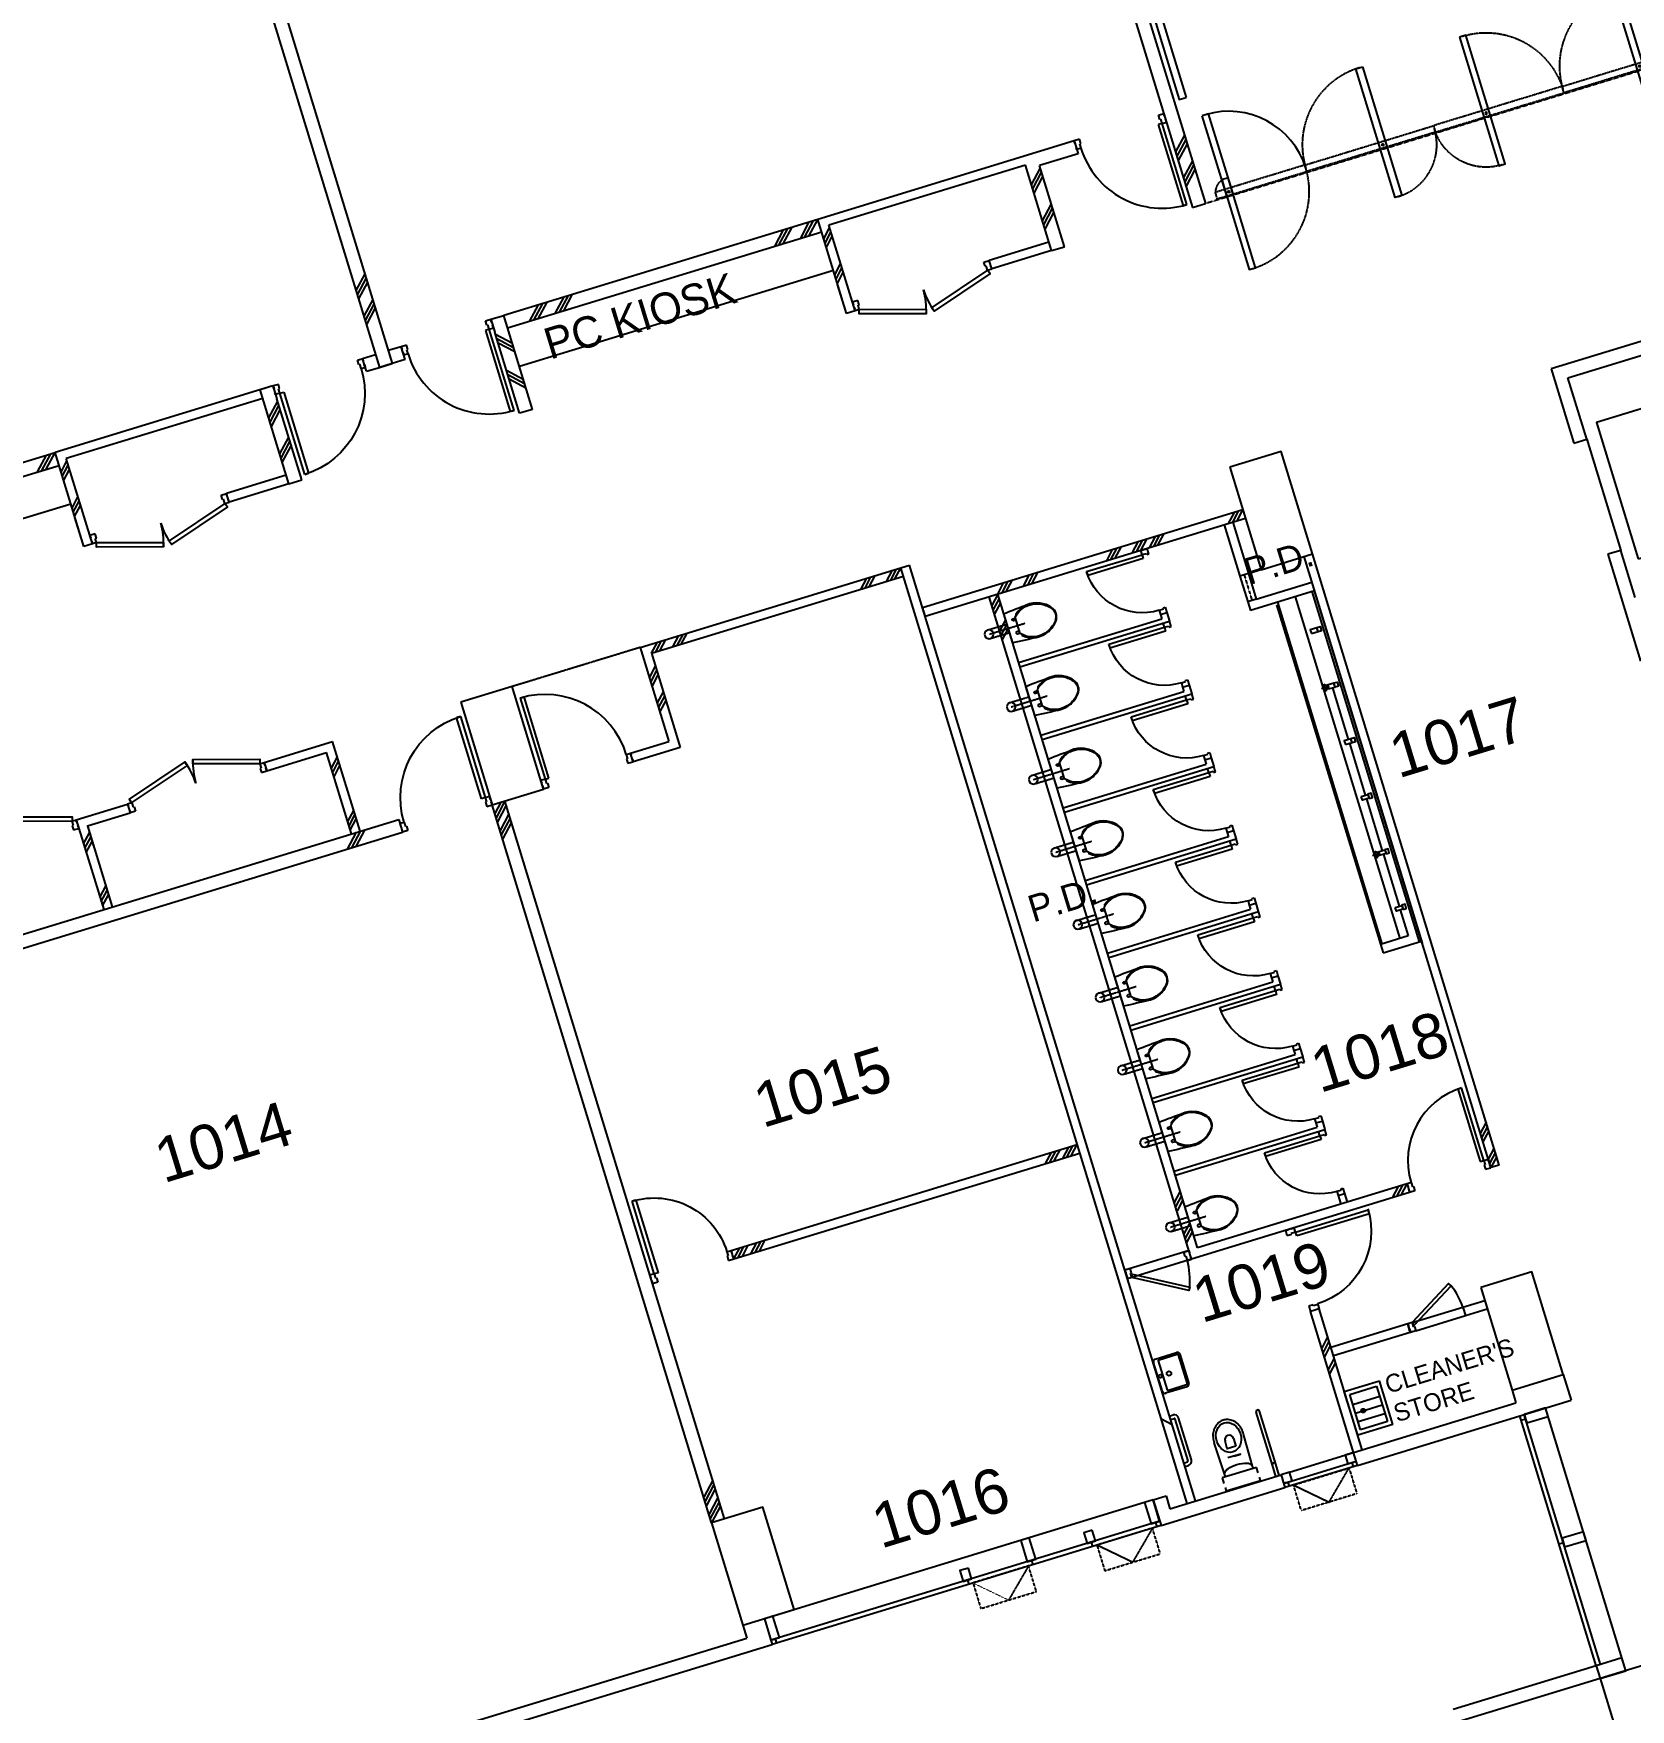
# Model space of a CAD drawing. Header units: millimetres. Extents: x -54207 to 276157, y -140012 to 190352.
# Drawn here: x 41096 to 58967, y 55326 to 74080 of the extents above; entities that cross this region are included whole.
import ezdxf

# ---------------------------------------------------------------- set-up
doc = ezdxf.new("R2010")
doc.units = ezdxf.units.MM
for name, pattern in [('HIDDEN', [9.525, 6.35, -3.175]), ('HIDDEN2', [4.7625, 3.175, -1.5875]), ('HIDDENX2', [0.75, 0.5, -0.25])]:
    doc.linetypes.add(name, pattern=pattern)
for name, color, linetype in [('DLN041_3', 8, 'Continuous'), ('DLN041__', 8, 'Continuous'), ('DLN061__', 8, 'Continuous'), ('DLN210__', 8, 'Continuous'), ('DLN220__', 8, 'Continuous'), ('DLN280__', 8, 'Continuous'), ('DLN314__', 8, 'Continuous'), ('DLN325__', 8, 'Continuous'), ('DLN661__', 8, 'Continuous'), ('DLN740__', 8, 'Continuous'), ('FITDOOR', 8, 'Continuous'), ('FURNITURE', 8, 'Continuous')]:
    doc.layers.add(name, color=color, linetype=linetype)
doc.styles.add('SWIS721LT750', font='swissl.ttf')

# ---------------------------------------------------------------- blocks, each defined once
blk = doc.blocks.new('DR1CR2')
at = {"layer": 'FITDOOR'}
for p, q in [((-50, 0), (-50, -50)), ((-50, 0), (0, 0)), ((0, 0), (0, -25)), ((-62.5, -50), (-50, -50)), ((-62.5, -50), (-62.5, -100)), ((-62.5, -100), (0, -100)), ((-12, -25), (0, -25)), ((-12, -75), (0, -75)), ((0, -75), (0, -100))]:
    blk.add_line(p, q, dxfattribs=at)
blk = doc.blocks.new('DR1AD')
at = {"layer": 'FITDOOR'}
for p, q in [((-45, 1), (0, 1)), ((-45, 1), (-45, 0)), ((0, 0), (0, 1)), ((-45, 0), (0, 0))]:
    blk.add_line(p, q, dxfattribs=at)
blk = doc.blocks.new('DR1AM')
at = {"layer": 'FITDOOR'}
blk.add_arc((0, 0), 1, 90, 180, dxfattribs=at)
blk = doc.blocks.new('DR1CL2')
at = {"layer": 'FITDOOR'}
for p, q in [((50, 0), (0, 0)), ((0, 0), (0, -25)), ((50, 0), (50, -50)), ((12, -25), (0, -25)), ((0, -75), (0, -100)), ((12, -75), (0, -75)), ((62.5, -100), (0, -100)), ((62.5, -50), (50, -50)), ((62.5, -50), (62.5, -100))]:
    blk.add_line(p, q, dxfattribs=at)
blk = doc.blocks.new('A$C287D2744')
at = {"layer": 'DLN314__'}
blk.add_line((0, 0), (0, -50), dxfattribs=at)
blk.add_lwpolyline([(50, 250), (-50, 250), (-50, 0), (50, 0)], close=True, dxfattribs=at)
blk = doc.blocks.new('DR1CD')
at = {"layer": 'FITDOOR'}
for p, q in [((0, 1), (45, 1)), ((0, 1), (0, 0)), ((45, 0), (45, 1)), ((0, 0), (45, 0))]:
    blk.add_line(p, q, dxfattribs=at)
blk = doc.blocks.new('DR1CM')
at = {"layer": 'FITDOOR'}
blk.add_arc((0, 0), 1, 0, 90, dxfattribs=at)
blk = doc.blocks.new('950 door')
at = {"layer": 'FITDOOR', "xscale": -950.0000000000001, "yscale": 950.0000000000001, "zscale": 950, "rotation": 197.0000000012496}
blk.add_blockref('DR1CM', (-220472, 55234), dxfattribs=at)
at = {"layer": 'FITDOOR', "xscale": -1, "rotation": 197.0000000012496}
for name, p in [('DR1CR2', (-219516, 55526)), ('DR1CL2', (-220520, 55219))]:
    blk.add_blockref(name, p, dxfattribs=at)
at = {"layer": 'FITDOOR', "xscale": -1, "yscale": 950.0000000000001, "rotation": 197.0000000012496}
blk.add_blockref('DR1CD', (-220472, 55234), dxfattribs=at)
blk = doc.blocks.new('210')
at = {"layer": 'DLN314__'}
blk.add_line((1350, -250), (1350, -300), dxfattribs=at)
blk.add_lwpolyline([(1300, -125), (1400, -125), (1400, -250), (1300, -250)], close=True, dxfattribs=at)
blk = doc.blocks.new('WINDOW-OPEN')
at = {"layer": 'DLN314__', "linetype": 'HIDDEN2', "ltscale": 0.05}
blk.add_lwpolyline([(650, 0), (0, 0), (0, 300), (650, 300)], close=True, dxfattribs=at)
blk.add_lwpolyline([(650, 0), (325, 300), (0, 0)], dxfattribs=at)
blk = doc.blocks.new('A$C5E742EB3')
at = {"layer": 'DLN314__'}
blk.add_line((50, -100), (50, -150), dxfattribs=at)
blk.add_lwpolyline([(100, -100), (100, 0), (0, 0), (0, -100)], close=True, dxfattribs=at)
blk = doc.blocks.new('DR1CL1')
at = {"layer": 'FITDOOR'}
for p, q in [((50, 0), (0, 0)), ((0, 0), (0, -75)), ((50, 0), (50, -50)), ((62.5, -75), (0, -75)), ((62.5, -50), (50, -50)), ((62.5, -50), (62.5, -75))]:
    blk.add_line(p, q, dxfattribs=at)
blk = doc.blocks.new('DR1CR1')
at = {"layer": 'FITDOOR'}
for p, q in [((-50, 0), (0, 0)), ((-50, 0), (-50, -50)), ((0, 0), (0, -75)), ((-62.5, -50), (-62.5, -75)), ((-62.5, -50), (-50, -50)), ((-62.5, -75), (0, -75))]:
    blk.add_line(p, q, dxfattribs=at)
blk = doc.blocks.new('wc-new')
at = {"layer": 'DLN740__', "linetype": 'HIDDEN2', "ltscale": 0.01}
for p, q in [((-75, 50), (150, 50)), ((-75, 0), (347, 0)), ((-75, -50), (150, -50))]:
    blk.add_line(p, q, dxfattribs=at)
at = {"layer": 'DLN740__', "linetype": 'ByBlock'}
blk.add_line((150, 171), (150, -171), dxfattribs=at)
for points in [[(277, 113), (277, 124, -0.294171), (573, 165, -0.11195), (681, 82, -0.35994), (681, -82, -0.11195), (573, -165, -0.294171), (277, -124), (277, -113)], [(261, 64), (231, 64, -1), (231, 88), (261, 88)], [(261, -64), (231, -64, 1), (231, -88), (261, -88)]]:
    blk.add_lwpolyline(points, format="xyb", dxfattribs=at)
blk.add_lwpolyline([(570, 157, 0.325454), (261, 96), (261, -96, 0.325454), (570, -157, 0.11195), (675, -76, 0.35994), (675, 76, 0.11195)], format="xyb", close=True, dxfattribs=at)
blk.add_circle((-75, 0), 50, dxfattribs=at)
for centre, start, end in [((769, -6996), 92.6182, 94.9339), ((769, 6996), 265.0661, 267.3818)]:
    blk.add_arc(centre, 7194, start, end, dxfattribs=at)
blk = doc.blocks.new('afdsaf')
at = {"layer": 'DLN740__'}
for p, q in [((0, 850), (1675, 850)), ((0, 800), (1750, 800)), ((1675, 50), (1675, 0)), ((1750, 50), (1750, -50))]:
    blk.add_line(p, q, dxfattribs=at)
at = {"layer": 'DLN740__', "color": 2, "rotation": 90}
for name, p in [('DR1CR1', (1675, 800)), ('DR1CL1', (1675, 50))]:
    blk.add_blockref(name, p, dxfattribs=at)
at = {"layer": 'DLN740__', "linetype": 'ByBlock', "xscale": -1, "rotation": 180.0000000000434}
blk.add_blockref('wc-new', (-150, 400), dxfattribs=at)
at = {"layer": 'DLN740__', "color": 2, "xscale": -1, "yscale": 650.000000000015, "rotation": 90}
blk.add_blockref('DR1CD', (1675, 750), dxfattribs=at)
at = {"layer": 'DLN740__', "xscale": -650.0000000000148, "yscale": 650.0000000000148, "zscale": 650, "rotation": 90}
blk.add_blockref('DR1CM', (1675, 750), dxfattribs=at)
blk = doc.blocks.new('1600 access door')
for p, q in [((-218317, 51857), (-218287, 51762)), ((-219847, 51390), (-219818, 51294))]:
    blk.add_line(p, q)
at = {"layer": 'DLN325__'}
for points in [[(-219177, 51822), (-219205, 51863), (-219828, 51445), (-219800, 51404)], [(-219114, 51841), (-219114, 51891), (-218364, 51893), (-218364, 51843)]]:
    blk.add_lwpolyline(points, close=True, dxfattribs=at)
for centre, start, end in [((-219870, 51370), 17.8494, 36.5621), ((-218287, 51854), 177.4379, 196.1506)]:
    blk.add_arc(centre, 828, start, end, dxfattribs=at)
at = {"layer": 'DLN325__', "extrusion": (2.48949e-66, 4.68204e-66, -1), "zscale": -1, "rotation": 342.9999951123227}
blk.add_blockref('DR1CL2', (218317, 51857), dxfattribs=at)
at = {"layer": 'DLN325__', "extrusion": (-4.68204e-66, 2.48949e-66, -1), "xscale": -1, "zscale": -1, "rotation": 343.0000048876466}
blk.add_blockref('DR1CL2', (219847, 51390), dxfattribs=at)
blk = doc.blocks.new('I695')
at = {"layer": 'DLN740__', "linetype": 'ByBlock'}
for p, q in [((-202256, 46896), (-202017, 46969)), ((-201979, 46949), (-201880, 46624)), ((-202176, 46534), (-202276, 46859)), ((-201900, 46587), (-202139, 46514))]:
    blk.add_line(p, q, dxfattribs=at)
blk.add_lwpolyline([(-201998, 46944), (-201899, 46618, -0.414214), (-201905, 46606), (-202106, 46545, -0.414214), (-202119, 46551), (-202218, 46876, -0.414214), (-202212, 46889), (-202011, 46950, -0.414214)], format="xyb", close=True, dxfattribs=at)
for centre, radius in [((-202197, 46705), 18.8), ((-202102, 46734), 25.2)]:
    blk.add_circle(centre, radius, dxfattribs=at)
for centre, start, end in [((-202247, 46868), 107, 197), ((-202008, 46941), 17, 107), ((-202147, 46542), 197, 287), ((-201908, 46615), 287, 17)]:
    blk.add_arc(centre, 30, start, end, dxfattribs=at)
blk = doc.blocks.new('TJTI')
at = {"layer": 'DLN740__'}
for p, q in [((-202095, 46258), (-202057, 46270)), ((-202083, 46220), (-202045, 46232)), ((-201889, 45757), (-202033, 46225)), ((-201851, 45768), (-201994, 46237)), ((-201934, 45732), (-201896, 45744)), ((-201922, 45694), (-201884, 45706))]:
    blk.add_line(p, q, dxfattribs=at)
for centre, radius, start, end in [((-202042, 46222), 50, 17, 107), ((-202042, 46222), 10, 17, 107), ((-201899, 45754), 50, 287, 17), ((-201899, 45754), 10, 287, 17)]:
    blk.add_arc(centre, radius, start, end, dxfattribs=at)
blk = doc.blocks.new('12435')
at = {"layer": 'DLN740__'}
for p, q in [((-200945, 45707), (-201126, 46300)), ((-200907, 45719), (-201088, 46312)), ((-200907, 45583), (-200945, 45707)), ((-200869, 45594), (-200907, 45719))]:
    blk.add_line(p, q, dxfattribs=at)
at = {"layer": 'DLN740__', "linetype": 'ByBlock'}
for p, q in [((-201468, 45578), (-201596, 45957)), ((-201161, 45672), (-201267, 46057)), ((-201123, 45683), (-201506, 45566)), ((-201104, 45621), (-201123, 45683)), ((-201078, 45537), (-201090, 45575)), ((-201506, 45566), (-201487, 45504)), ((-201473, 45458), (-201461, 45420)), ((-201461, 45420), (-201078, 45537))]:
    blk.add_line(p, q, dxfattribs=at)
for points in [[(-201353, 45922), (-201449, 45893), (-201475, 45979)], [(-201379, 46008), (-201353, 45922)], [(-201371, 45811), (-201300, 45833), (-201443, 45789)], [(-201161, 45672), (-201468, 45578)]]:
    blk.add_lwpolyline(points, dxfattribs=at)
at = {"layer": 'DLN740__'}
for centre in [(-201107, 46306), (-200926, 45713)]:
    blk.add_arc(centre, 20, 17, 197, dxfattribs=at)
at = {"layer": 'DLN740__', "linetype": 'ByBlock'}
blk.add_arc((-201427, 45994), 50, 16.9999, 196.9999, dxfattribs=at)
blk.add_ellipse((-201435, 46019), major_axis=(50, -162), ratio=0.819357, dxfattribs=at)
at = {"layer": 'DLN740__', "linetype": 'ByBlock', "extrusion": (0, 0, -1)}
blk.add_ellipse((-201326, 45663), major_axis=(147, 45), ratio=0.354279, start_param=3.141593, end_param=6.283185, dxfattribs=at)
at = {"layer": 'DLN740__', "linetype": 'ByBlock'}
blk.add_open_spline([(-201267, 46057), (-201269, 46066), (-201272, 46074), (-201280, 46095), (-201285, 46108), (-201299, 46131), (-201307, 46142), (-201324, 46162), (-201333, 46171), (-201351, 46185), (-201360, 46192), (-201378, 46202), (-201388, 46206), (-201406, 46213), (-201415, 46215), (-201434, 46219), (-201443, 46219), (-201460, 46219), (-201467, 46218), (-201482, 46216), (-201489, 46214), (-201504, 46210), (-201511, 46207), (-201526, 46199), (-201535, 46194), (-201550, 46181), (-201558, 46174), (-201571, 46159), (-201577, 46151), (-201587, 46133), (-201592, 46124), (-201600, 46105), (-201603, 46095), (-201607, 46074), (-201609, 46063), (-201610, 46042), (-201610, 46031), (-201608, 46010), (-201607, 45999), (-201602, 45978), (-201599, 45967), (-201596, 45957), (-201596, 45957), (-201596, 45957)], degree=3, knots=[1.508404, 1.508404, 1.508404, 1.508404, 1.63987, 1.63987, 1.851584, 1.851584, 2.059939, 2.059939, 2.255491, 2.255491, 2.428332, 2.428332, 2.594724, 2.594724, 2.750219, 2.750219, 2.905713, 2.905713, 3.030483, 3.030483, 3.155252, 3.155252, 3.280022, 3.280022, 3.446083, 3.446083, 3.612144, 3.612144, 3.778205, 3.778205, 3.944266, 3.944266, 4.110327, 4.110327, 4.276389, 4.276389, 4.44245, 4.44245, 4.608511, 4.608511, 4.774572, 4.774572, 4.774836, 4.774836, 4.774836, 4.774836], dxfattribs=at)
blk = doc.blocks.new('A$C5E311584')
at = {"layer": 'DLN740__'}
for p, q in [((0, -256), (0, 256)), ((0, 256), (413, 256)), ((50, -206), (50, 206)), ((50, 206), (363, 206)), ((363, 206), (363, -206)), ((413, -256), (413, 256)), ((50, 89), (363, 89)), ((50, -11), (363, -11)), ((50, -111), (363, -111)), ((413, -256), (0, -256)), ((363, -206), (50, -206))]:
    blk.add_line(p, q, dxfattribs=at)
blk.add_circle((140, -11), 22.1, dxfattribs=at)
blk = doc.blocks.new('A$C1B5D6471')
at = {"color": 8, "linetype": 'HIDDEN'}
blk.add_lwpolyline([(0, 37.5), (0, -37.5), (1050, -37.5), (1050, 37.5)], close=True, dxfattribs=at)
blk.add_lwpolyline([(187.5, 150), (112.5, 150), (112.5, -900), (187.5, -900)], close=True)
blk.add_circle((150, 0), 10)
for radius, start, end in [(150, 90, 180), (900, 270, 0)]:
    blk.add_arc((150, 0), radius, start, end, dxfattribs=at)
blk = doc.blocks.new('A$C47891FE0')
blk.add_lwpolyline([(37.5, 900), (37.5, -605), (-37.5, -605), (-37.5, 900)], close=True)
at = {"color": 8, "linetype": 'HIDDEN'}
blk.add_lwpolyline([(-900, 37.5), (605, 37.5), (605, -37.5), (-900, -37.5)], close=True, dxfattribs=at)
blk.add_circle((0, 0), 10)
for radius, start, end in [(900, 90, 180), (605, 270, 0)]:
    blk.add_arc((0, 0), radius, start, end, dxfattribs=at)

msp = doc.modelspace()

# ---------------------------------------------------------------- linework, layer by layer
at = {"layer": 'DLN061__'}
for p, q in [((53975, 72943), (53876, 72756)), ((53990, 72895), (53891, 72708)), ((54005, 72847), (53905, 72660)), ((54064, 72654), (53964, 72467)), ((54078, 72606), (53979, 72419)), ((52263, 72387), (52363, 72575)), ((52278, 72340), (52377, 72527)), ((52292, 72292), (52392, 72479)), ((54093, 72558), (53993, 72371)), ((52386, 71985), (52486, 72172)), ((52401, 71937), (52500, 72125)), ((52415, 71890), (52515, 72077)), ((49390, 71696), (49489, 71883)), ((49437, 71711), (49537, 71898)), ((49485, 71725), (49585, 71913)), ((49677, 71784), (49776, 71971)), ((49724, 71798), (49824, 71986)), ((49772, 71813), (49872, 72000)), ((49939, 71781), (50005, 71906)), ((49953, 71733), (50020, 71858)), ((49968, 71686), (50034, 71811)), ((50062, 71379), (50128, 71504)), ((50076, 71331), (50143, 71456)), ((44803, 71392), (44704, 71205)), ((44818, 71344), (44718, 71157)), ((44832, 71296), (44733, 71109)), ((50091, 71283), (50157, 71408)), ((44891, 71105), (44791, 70918)), ((46934, 70945), (47033, 71133)), ((46982, 70960), (47081, 71147)), ((47029, 70975), (47129, 71162)), ((44906, 71057), (44806, 70870)), ((44920, 71009), (44821, 70822)), ((46647, 70858), (46747, 71045)), ((46695, 70872), (46794, 71059)), ((46743, 70887), (46842, 71074)), ((46454, 70611), (46266, 70711)), ((46468, 70563), (46281, 70663)), ((46483, 70516), (46295, 70615)), ((46577, 70209), (46389, 70309)), ((46591, 70161), (46404, 70261)), ((46606, 70113), (46418, 70213)), ((43728, 69778), (43828, 69965)), ((43743, 69730), (43842, 69917)), ((43757, 69682), (43857, 69870)), ((41237, 69204), (41337, 69391)), ((43851, 69376), (43951, 69563)), ((43866, 69328), (43965, 69515)), ((43880, 69280), (43980, 69467)), ((41142, 69174), (41241, 69362)), ((41189, 69189), (41289, 69376)), ((41404, 69172), (41470, 69297)), ((41418, 69124), (41485, 69249)), ((41433, 69076), (41499, 69201)), ((41527, 68770), (41593, 68895)), ((41541, 68722), (41608, 68847)), ((41556, 68674), (41622, 68799)), ((54468, 68595), (54534, 68720)), ((54516, 68610), (54582, 68735)), ((54564, 68625), (54630, 68750)), ((53631, 68340), (53698, 68464)), ((53679, 68354), (53746, 68479)), ((53105, 68179), (53172, 68304)), ((53153, 68193), (53220, 68318)), ((53201, 68208), (53267, 68333)), ((53392, 68266), (53459, 68391)), ((53440, 68281), (53506, 68406)), ((53488, 68296), (53554, 68421)), ((53584, 68325), (53650, 68450)), ((50688, 67963), (50754, 68087)), ((50736, 67977), (50802, 68102)), ((50353, 67860), (50420, 67985)), ((50401, 67875), (50467, 68000)), ((50449, 67889), (50515, 68014)), ((50640, 67948), (50707, 68073)), ((51886, 67806), (51952, 67931)), ((51934, 67821), (52000, 67945)), ((51982, 67835), (52048, 67960)), ((52173, 67894), (52239, 68019)), ((52221, 67908), (52287, 68033)), ((52269, 67923), (52335, 68048)), ((51886, 67806), (51820, 67681)), ((51901, 67758), (51834, 67633)), ((51915, 67710), (51849, 67586)), ((51974, 67519), (51907, 67394)), ((48249, 67217), (48316, 67342)), ((48297, 67232), (48364, 67356)), ((48297, 67232), (48364, 67356)), ((48345, 67246), (48411, 67371)), ((51988, 67471), (51922, 67346)), ((52003, 67423), (51937, 67299)), ((48010, 67144), (48077, 67269)), ((48058, 67159), (48125, 67283)), ((48106, 67173), (48172, 67298)), ((48054, 67000), (47988, 66876)), ((48069, 66953), (48002, 66828)), ((48083, 66905), (48017, 66780)), ((48142, 66714), (48075, 66589)), ((48156, 66666), (48090, 66541)), ((48171, 66618), (48105, 66493)), ((44429, 65859), (44496, 65984)), ((44444, 65811), (44510, 65936)), ((44459, 65763), (44525, 65888)), ((46324, 65478), (46257, 65353)), ((46371, 65493), (46272, 65305)), ((44612, 65261), (44679, 65386)), ((44627, 65214), (44693, 65338)), ((44641, 65166), (44708, 65291)), ((46386, 65445), (46287, 65257)), ((46415, 65349), (46316, 65162)), ((46430, 65301), (46330, 65114)), ((41656, 65011), (41723, 65136)), ((41671, 64963), (41737, 65088)), ((44610, 64954), (44710, 65141)), ((44658, 64969), (44758, 65156)), ((44706, 64983), (44806, 65171)), ((46445, 65254), (46345, 65066)), ((41685, 64916), (41752, 65040)), ((41839, 64413), (41905, 64538)), ((41854, 64366), (41920, 64490)), ((41868, 64318), (41935, 64443)), ((57353, 61896), (57286, 61771)), ((57367, 61848), (57301, 61723)), ((57382, 61800), (57316, 61676)), ((52422, 61434), (52489, 61559)), ((52470, 61449), (52537, 61574)), ((52518, 61464), (52584, 61588)), ((52614, 61493), (52680, 61618)), ((52661, 61507), (52728, 61632)), ((52709, 61522), (52776, 61647)), ((57441, 61609), (57374, 61484)), ((57455, 61561), (57389, 61437)), ((57470, 61514), (57403, 61389)), ((56304, 61052), (56370, 61177)), ((56351, 61067), (56418, 61192)), ((56399, 61082), (56466, 61207)), ((53929, 61125), (53862, 61000)), ((53943, 61077), (53877, 60952)), ((53958, 61029), (53892, 60904)), ((54037, 60772), (53970, 60647)), ((49219, 60455), (49285, 60580)), ((54051, 60724), (53985, 60599)), ((54066, 60677), (53999, 60552)), ((48932, 60367), (48998, 60492)), ((48980, 60382), (49046, 60507)), ((49028, 60396), (49094, 60521)), ((49123, 60426), (49190, 60551)), ((49171, 60440), (49237, 60565)), ((55578, 59494), (55511, 59369)), ((55592, 59446), (55526, 59321)), ((55607, 59398), (55541, 59273)), ((55650, 59256), (55584, 59131)), ((55665, 59208), (55599, 59083)), ((53712, 58583), (53837, 58516)), ((48696, 57890), (48596, 57703)), ((48710, 57842), (48611, 57655)), ((48725, 57794), (48625, 57607)), ((48754, 57699), (48655, 57511)), ((48769, 57651), (48669, 57464)), ((48784, 57603), (48684, 57416))]:
    msp.add_line(p, q, dxfattribs=at)
at = {"layer": 'DLN210__', "linetype": 'HIDDENX2', "ltscale": 0.5}
msp.add_line((47885, 67210), (46451, 66772), dxfattribs=at)
at = {"layer": 'DLN210__'}
for p, q in [((58915, 55760), (58016, 58700)), ((58584, 55815), (57729, 58613)), ((58632, 55830), (57777, 58627)), ((55151, 57981), (55868, 58201)), ((55056, 57952), (55099, 57809)), ((55085, 57856), (55898, 58105)), ((55912, 58057), (55099, 57809)), ((53577, 57657), (49274, 56341)), ((53698, 57433), (49347, 56102)), ((53713, 57385), (49362, 56054)), ((58584, 55815), (56983, 55326)), ((58628, 55672), (57026, 55182))]:
    msp.add_line(p, q, dxfattribs=at)
at = {"layer": 'DLN220__'}
for p, q in [((52458, 77392), (54066, 72133)), ((52602, 77436), (54210, 72176)), ((52806, 77247), (53993, 73365)), ((43636, 74695), (44967, 70344)), ((43780, 74739), (45110, 70388)), ((52741, 72878), (49872, 72000)), ((52741, 72878), (52785, 72734)), ((52196, 72606), (49997, 71934)), ((52488, 71650), (52196, 72606)), ((52785, 72734), (52354, 72602)), ((52632, 71694), (52354, 72602)), ((54066, 72133), (54210, 72176)), ((49872, 72000), (46357, 70926)), ((49916, 71857), (46401, 70782)), ((50193, 70948), (49872, 72000)), ((50289, 70978), (49997, 71934)), ((52459, 71746), (51790, 71541)), ((52488, 71650), (51819, 71445)), ((52488, 71650), (52632, 71694)), ((51819, 71445), (51790, 71541)), ((62134, 71567), (58080, 70327)), ((46214, 70882), (46357, 70926)), ((46679, 69874), (46357, 70926)), ((50289, 70978), (50193, 70948)), ((58267, 70227), (60792, 70999)), ((46214, 70882), (46258, 70739)), ((46535, 69830), (46258, 70739)), ((46258, 70739), (46258, 70739)), ((45210, 70575), (45066, 70531)), ((45210, 70575), (45066, 70531)), ((45254, 70432), (45210, 70575)), ((45254, 70432), (45210, 70575)), ((44779, 70443), (44923, 70487)), ((44779, 70443), (44923, 70487)), ((44823, 70300), (44779, 70443)), ((44823, 70300), (44779, 70443)), ((44823, 70300), (44967, 70344)), ((44823, 70300), (44967, 70344)), ((44967, 70344), (45110, 70388)), ((45110, 70388), (44967, 70344)), ((45254, 70432), (45110, 70388)), ((45254, 70432), (45110, 70388)), ((58080, 70327), (58334, 69495)), ((58080, 70327), (58334, 69495)), ((58477, 69539), (58267, 70227)), ((43775, 70136), (41337, 69391)), ((43661, 69997), (41462, 69325)), ((43775, 70136), (43632, 70093)), ((43953, 69041), (43632, 70093)), ((43775, 70136), (43819, 69993)), ((44097, 69085), (43819, 69993)), ((43819, 69993), (43819, 69993)), ((46679, 69874), (46535, 69830)), ((37751, 68295), (41337, 69391)), ((41658, 68339), (41337, 69391)), ((58334, 69495), (58477, 69539)), ((58477, 69539), (58858, 68296)), ((37794, 68151), (41381, 69247)), ((41754, 68368), (41462, 69325)), ((43924, 69136), (43255, 68932)), ((43953, 69041), (43284, 68836)), ((43953, 69041), (44097, 69085)), ((43284, 68836), (43255, 68932)), ((54630, 68750), (51044, 67653)), ((54659, 68654), (51073, 67557)), ((54420, 68581), (54596, 68007)), ((54516, 68610), (54691, 68036)), ((41754, 68368), (41658, 68339)), ((58858, 68296), (58714, 68252)), ((59018, 67770), (58858, 68296)), ((47885, 67210), (50898, 68131)), ((54004, 57630), (50802, 68102)), ((53339, 60146), (50898, 68131)), ((55313, 68226), (56636, 63899)), ((57499, 61418), (55409, 68256)), ((58714, 68252), (59080, 67056)), ((48010, 67144), (50831, 68006)), ((54691, 68036), (54596, 68007)), ((54779, 67749), (55401, 67939)), ((54056, 60365), (51790, 67777)), ((54123, 60490), (51886, 67806)), ((54779, 67749), (54683, 67720)), ((54683, 67720), (54713, 67624)), ((55430, 67844), (54713, 67624)), ((57403, 61389), (55430, 67844)), ((47885, 67210), (48207, 66158)), ((48010, 67144), (48332, 66092)), ((43678, 65924), (44443, 66158)), ((43707, 65828), (44376, 66033)), ((44654, 65124), (44376, 66033)), ((44750, 65154), (44443, 66158)), ((47777, 66027), (48207, 66158)), ((47806, 65931), (47777, 66027)), ((48332, 66092), (47806, 65931)), ((43678, 65924), (43707, 65828)), ((41574, 65281), (42148, 65456)), ((42148, 65456), (42177, 65360)), ((48827, 57460), (46371, 65493)), ((39155, 63443), (45182, 65286)), ((41574, 65281), (41881, 64277)), ((41699, 65214), (42177, 65360)), ((45182, 65286), (45226, 65142)), ((48684, 57416), (46228, 65449)), ((39199, 63300), (45226, 65142)), ((48903, 60463), (52776, 61647)), ((48932, 60367), (52805, 61551)), ((57499, 61418), (57403, 61389)), ((56466, 61207), (54123, 60490)), ((56466, 61207), (56495, 61111)), ((56495, 61111), (54056, 60365)), ((55204, 60716), (55108, 60687)), ((48932, 60367), (48903, 60463)), ((48910, 60439), (48903, 60463)), ((54027, 60461), (53310, 60242)), ((53310, 60242), (53339, 60146)), ((53310, 60242), (53339, 60146)), ((53339, 60146), (53310, 60242)), ((53310, 60242), (53339, 60146)), ((54056, 60365), (53339, 60146)), ((54099, 57660), (53339, 60146)), ((56522, 59655), (57090, 59829)), ((57090, 59829), (57120, 59733)), ((55482, 59808), (55386, 59779)), ((55868, 58201), (55386, 59779)), ((55964, 58230), (55482, 59808)), ((56474, 59641), (55613, 59377)), ((56474, 59641), (56503, 59545)), ((56503, 59545), (56474, 59641)), ((56503, 59545), (56474, 59641)), ((56474, 59641), (56503, 59545)), ((56503, 59545), (56474, 59641)), ((56563, 59563), (57120, 59733)), ((56503, 59545), (55642, 59282)), ((58215, 59075), (58303, 58788)), ((57642, 58900), (57685, 58756)), ((55868, 58201), (57685, 58756)), ((55912, 58057), (58303, 58788)), ((55912, 58057), (55868, 58201)), ((53812, 57572), (55056, 57952)), ((55056, 57952), (55099, 57809)), ((53713, 57385), (55099, 57809)), ((53625, 57672), (53769, 57715)), ((53625, 57672), (53713, 57385)), ((53769, 57715), (53812, 57572)), ((49035, 56268), (49079, 56125)), ((49274, 56341), (49362, 56054)), ((45253, 54955), (49079, 56125)), ((45154, 54768), (49362, 56054))]:
    msp.add_line(p, q, dxfattribs=at)
at = {"layer": 'DLN220__', "linetype": 'HIDDEN', "ltscale": 0.2}
msp.add_line((62243, 74632), (54210, 72176), dxfattribs=at)
at = {"layer": 'DLN220__', "ltscale": 0.05}
for p, q in [((54596, 68007), (54683, 67720)), ((54691, 68036), (54779, 67749))]:
    msp.add_line(p, q, dxfattribs=at)
at = {"layer": 'DLN220__', "linetype": 'HIDDEN2', "ltscale": 0.05}
msp.add_line((54644, 68022), (54731, 67735), dxfattribs=at)
at = {"layer": 'DLN220__', "linetype": 'HIDDEN2', "ltscale": 0.1}
msp.add_line((51044, 67653), (51073, 67557), dxfattribs=at)
at = {"layer": 'DLN220__'}
for points in [[(52806, 77247), (52729, 77224), (53916, 73341), (53993, 73365)], [(50164, 71044), (50094, 71272)], [(50164, 71044), (50164, 71044), (50094, 71272)], [(41629, 68435), (41559, 68663)], [(41629, 68435), (41629, 68435), (41559, 68663)], [(41699, 65214), (41768, 64986)], [(41699, 65214), (41699, 65214), (41976, 64306)], [(57090, 59829), (57335, 59904)], [(57120, 59733), (57364, 59808)]]:
    msp.add_lwpolyline(points, dxfattribs=at)
msp.add_lwpolyline([(48620, 60572, 0, 0, 0.520567), (48620, 60572, 0, 10000, 0.520567)], format="xyseb", dxfattribs=at)
at = {"layer": 'DLN280__'}
for points in [[(54484, 69228), (54835, 68080), (55409, 68256), (55058, 69403)], [(45877, 66596), (46228, 65449), (46802, 65624), (46451, 66772)], [(57291, 60047), (57642, 58900), (58215, 59075), (57864, 60223)], [(57291, 60047), (57642, 58900), (58215, 59075), (57864, 60223)], [(57291, 60047), (57642, 58900), (58215, 59075), (57864, 60223)], [(57291, 60047), (57642, 58900), (58215, 59075), (57864, 60223)], [(48684, 57416), (49035, 56268), (49609, 56444), (49258, 57591)], [(58804, 55098), (59951, 55449), (59776, 56023), (58628, 55672)]]:
    msp.add_lwpolyline(points, close=True, dxfattribs=at)
at = {"layer": 'DLN314__'}
for p, q in [((57744, 58565), (57792, 58579)), ((58168, 57178), (58216, 57193)), ((58584, 55815), (58628, 55672))]:
    msp.add_line(p, q, dxfattribs=at)
for points in [[(54519, 72284), (54246, 73180), (54174, 73158)], [(54448, 72262), (54174, 73158)], [(58628, 55672), (58915, 55760), (58871, 55903), (58584, 55815)]]:
    msp.add_lwpolyline(points, dxfattribs=at)
for points in [[(58045, 58605), (58016, 58700), (57777, 58627), (57806, 58532)], [(58469, 57218), (58440, 57314), (58201, 57241), (58230, 57145)]]:
    msp.add_lwpolyline(points, close=True, dxfattribs=at)
msp.add_arc((54473, 72309), 900, 17, 107, dxfattribs=at)
at = {"layer": 'DLN325__'}
for points in [[(51149, 71014), (51177, 70972), (51800, 71390), (51772, 71431)], [(51086, 70994), (51086, 70944), (50336, 70942), (50336, 70992)], [(42614, 68404), (42642, 68363), (43265, 68780), (43237, 68822)], [(42551, 68385), (42551, 68335), (41801, 68333), (41801, 68383)], [(40777, 65264), (40777, 65314), (41527, 65316), (41527, 65266)]]:
    msp.add_lwpolyline(points, close=True, dxfattribs=at)
for centre, start, end in [((51842, 71465), 197.8494, 216.5621), ((50259, 70981), 357.4379, 16.1506), ((43307, 68856), 197.8494, 216.5621), ((41724, 68372), 357.4379, 16.1506)]:
    msp.add_arc(centre, 828, start, end, dxfattribs=at)
at = {"layer": 'DLN661__'}
msp.add_lwpolyline([(59054, 68202), (61271, 68880), (60805, 70404), (58588, 69726)], close=True, dxfattribs=at)
at = {"layer": 'DLN740__', "linetype": 'ByBlock'}
for p, q in [((56188, 63893), (55019, 67718)), ((55215, 67778), (56384, 63953)), ((56605, 63916), (55406, 67836)), ((56651, 63851), (55430, 67844)), ((55007, 67688), (56198, 63791)), ((55595, 66772), (55510, 66746)), ((55565, 66717), (55539, 66801)), ((55631, 66758), (55808, 66178)), ((55821, 66137), (55998, 65557)), ((56011, 65515), (56188, 64935)), ((56164, 64903), (56080, 64878)), ((56135, 64848), (56109, 64933)), ((56201, 64894), (56378, 64314)), ((56391, 64272), (56480, 63982)), ((56480, 63982), (56169, 63887)), ((56198, 63791), (56629, 63923))]:
    msp.add_line(p, q, dxfattribs=at)
at = {"layer": 'DLN740__'}
for p, q in [((53707, 67578), (53722, 67531)), ((53779, 67600), (53808, 67505)), ((53860, 61351), (55461, 61841)), ((53874, 61303), (55548, 61815)), ((55695, 61076), (55725, 60980)), ((55767, 61098), (55796, 61002))]:
    msp.add_line(p, q, dxfattribs=at)
at = {"layer": 'DLN740__', "linetype": 'ByBlock'}
for points in [[(55397, 67366), (55470, 67389), (55458, 67431), (55384, 67408)], [(55457, 67434), (55494, 67445), (55508, 67397), (55471, 67386)], [(55587, 66745), (55661, 66767), (55648, 66809), (55574, 66786)], [(55647, 66812), (55684, 66823), (55698, 66776), (55661, 66764)], [(55837, 66190), (55874, 66202), (55888, 66154), (55851, 66143)], [(55777, 66123), (55851, 66146), (55838, 66187), (55764, 66165)], [(55954, 65543), (56028, 65566), (56041, 65524), (55967, 65502)], [(56042, 65521), (56078, 65532), (56064, 65580), (56027, 65569)], [(56144, 64922), (56218, 64944), (56231, 64903), (56157, 64880)], [(56232, 64900), (56268, 64911), (56254, 64958), (56217, 64947)], [(56422, 64278), (56458, 64289), (56444, 64337), (56407, 64326)], [(56334, 64300), (56408, 64323), (56421, 64281), (56347, 64258)]]:
    msp.add_lwpolyline(points, close=True, dxfattribs=at)
at = {"layer": 'DLN740__', "linetype": 'ByBlock', "extrusion": (0, 0, -1)}
for centre in [(55552, 66759), (56122, 64891)]:
    msp.add_ellipse(centre, major_axis=(-12.9, -24.3), ratio=1, start_param=3.141593, end_param=9.424778, dxfattribs=at)
at = {"layer": 'FITDOOR'}
msp.add_lwpolyline([(110975, 25170, 0, 0, 0.520567), (110975, 25170, 0, 330364, 0.520567)], format="xyseb", dxfattribs=at)
for points in [[(53387, 60161), (53395, 60198), (54034, 60050), (54025, 60013)], [(56522, 59655), (56549, 59629), (56959, 60068), (56931, 60094)]]:
    msp.add_lwpolyline(points, close=True, dxfattribs=at)
for centre, radius, start, end in [((53120, 60124), 917, 355.3781, 14.2996), ((56376, 59591), 753, 18.424, 39.3062)]:
    msp.add_arc(centre, radius, start, end, dxfattribs=at)
at = {"layer": 'FURNITURE'}
for p, q in [((50047, 71427), (46533, 70352)), ((37926, 67721), (41512, 68817))]:
    msp.add_line(p, q, dxfattribs=at)

# ---------------------------------------------------------------- block references
at = {"layer": 'DLN220__'}
msp.add_blockref('1600 access door', (261994, 14066), dxfattribs=at)
at = {"layer": 'DLN280__', "rotation": 17.00000000001532}
for p in [(52368, 66228), (52617, 65415), (52866, 64602), (53114, 63790), (53363, 62977), (53611, 62164), (53860, 61351)]:
    msp.add_blockref('afdsaf', p, dxfattribs=at)
at = {"layer": 'DLN314__'}
for name, p, rotation in [('A$C47891FE0', (59072, 73715), 17.00000000000528), ('A$C47891FE0', (56194, 72835), 17.00000000000528), ('A$C1B5D6471', (54329, 72265), 17.00000000000528), ('950 door', (-174321, 120764), 180.0000000000206), ('A$C5E742EB3', (55773, 58171), 17.00000000000034), ('A$C5E742EB3', (55056, 57952), 17.00000000000034), ('WINDOW-OPEN', (55817, 58028), 197), ('A$C287D2744', (53650, 57418), 16.99999999999279), ('A$C287D2744', (52264, 56994), 16.99999999999279), ('A$C287D2744', (49395, 56117), 16.99999999999279)]:
    msp.add_blockref(name, p, dxfattribs=dict(at, rotation=rotation))
at = {"layer": 'DLN314__', "xscale": -1}
for name, p, rotation in [('A$C47891FE0', (57351, 73189), 17.00000000000529), ('950 door', (-98167, -96003), 34.00000000010188), ('950 door', (-105698, -98306), 33.999999999997), ('950 door', (198714, 234812), 213.9999999999707), ('210', (54151, 57832), 17.00000000006685), ('WINDOW-OPEN', (52996, 57165), 197.0000000000985), ('210', (52764, 57408), 17.00000000006685), ('WINDOW-OPEN', (51609, 56742), 197.0000000000985)]:
    msp.add_blockref(name, p, dxfattribs=dict(at, rotation=rotation))
at = {"layer": 'DLN314__'}
msp.add_blockref('950 door', (264325, 14821), dxfattribs=at)
at = {"layer": 'DLN325__', "extrusion": (4.68204e-66, -2.48949e-66, -1), "xscale": -1, "zscale": -1, "rotation": 163.0000048876466}
for p in [(-51819, 71445), (-43284, 68836)]:
    msp.add_blockref('DR1CL2', p, dxfattribs=at)
at = {"layer": 'DLN325__', "xscale": -1}
for name, p, rotation in [('DR1CL2', (50289, 70978), 197.00000488688), ('DR1CL2', (41754, 68368), 197.00000488688), ('DR1CL2', (41574, 65281), 17.00000488687988), ('DR1CR2', (55204, 60716), 287.000000000904), ('DR1CL2', (48903, 60463), 17.00000000084406), ('DR1CR2', (47994, 60185), 17.00000000084406), ('DR1CL2', (53339, 60146), 197.0000000000153), ('DR1CL2', (55482, 59808), 287.000000000904)]:
    msp.add_blockref(name, p, dxfattribs=dict(at, rotation=rotation))
at = {"layer": 'DLN325__'}
for p, xscale, yscale, zscale, rotation in [((57326, 61470), 849.9999999999999, 849.9999999999999, 849.9999999999999, 17.00000000000928), ((48042, 60200), -849.9999999999823, 850, 850, 17.00000000086133), ((55215, 60679), -850.0000000000049, 850.0000000000218, 850, 286.9999999998594)]:
    msp.add_blockref('DR1AM', p, dxfattribs=dict(at, xscale=xscale, yscale=yscale, zscale=zscale, rotation=rotation))
at = {"layer": 'DLN325__', "yscale": 850, "rotation": 17.00000000001532}
msp.add_blockref('DR1AD', (57326, 61470), dxfattribs=at)
at = {"layer": 'DLN325__'}
for name, p, rotation in [('DR1CR2', (57374, 61484), 17.00000000001532), ('DR1CL2', (56466, 61207), 17.00000000001532), ('DR1CL2', (54056, 60365), 196.9999957052429), ('DR1CL2', (56474, 59641), 17.00000000001532)]:
    msp.add_blockref(name, p, dxfattribs=dict(at, rotation=rotation))
at = {"layer": 'DLN325__', "xscale": -1}
for p, yscale, rotation in [((48042, 60200), 850, 17.00000000084406), ((55219, 60668), 850.0000000000218, 287.000000000904)]:
    msp.add_blockref('DR1AD', p, dxfattribs=dict(at, yscale=yscale, rotation=rotation))
at = {"layer": 'DLN740__'}
for name, p, rotation in [('DR1CR1', (53488, 68296), 106.999999999218), ('DR1CL1', (53707, 67578), 106.999999999218), ('DR1CR1', (55476, 61793), 106.999999999218), ('DR1CL1', (55695, 61076), 106.999999999218), ('A$C5E311584', (55839, 58639), 17.00000000001532), ('TJTI', (255901, 12337), 359.9959812553134), ('12435', (255901, 12337), 359.9959812553134)]:
    msp.add_blockref(name, p, dxfattribs=dict(at, rotation=rotation))
at = {"layer": 'DLN740__', "xscale": -1, "yscale": 650, "rotation": 106.999999999218}
for p in [(53502, 68248), (55491, 61745)]:
    msp.add_blockref('DR1CD', p, dxfattribs=at)
at = {"layer": 'DLN740__', "xscale": -650.0000000000017, "yscale": 650, "zscale": 650, "rotation": 107.0000000000144}
for p in [(53502, 68248), (55491, 61745)]:
    msp.add_blockref('DR1CM', p, dxfattribs=at)
at = {"layer": 'DLN740__', "linetype": 'ByBlock', "xscale": -1, "rotation": 197.0000000000153}
for p in [(51860, 67380), (53888, 60745)]:
    msp.add_blockref('wc-new', p, dxfattribs=at)
at = {"layer": 'DLN740__'}
msp.add_blockref('I695', (255904, 12351), dxfattribs=at)

# ---------------------------------------------------------------- texts
at = {"layer": 'DLN041_3', "style": 'SWIS721LT750'}
for s, p in [('1017', (56368, 65742)), ('1018', (55488, 62222)), ('1015', (49254, 61830)), ('1014', (42550, 61212)), ('1019', (54166, 59647)), ('1016', (50576, 57123))]:
    msp.add_text(s, height=500, rotation=17, dxfattribs=at).set_placement(p)
at = {"layer": 'DLN041__', "rotation": 17, "style": 'SWIS721LT750'}
for s, insert, char_height, width, attachment_point in [('{\\fUnivers|b0|i0|c0|p34;P.D.}', (55446, 68134), 300, 1310.63, 9), ('{\\fUnivers|b0|i0|c0|p34;P.D.}', (52282, 64131), 300, 1310.63, 7), ("{\\fUnivers|b0|i0|c0|p34;CLEANER'S STORE} ", (56354, 58536), 200, 1337.86, 7)]:
    msp.add_mtext(s, dxfattribs=dict(at, insert=insert, char_height=char_height, width=width, attachment_point=attachment_point))
at = {"layer": 'FURNITURE', "insert": (46878, 70424), "char_height": 350, "width": 4498.59, "attachment_point": 7, "rotation": 17, "style": 'SWIS721LT750'}
msp.add_mtext('{\\fUnivers|b0|i0|c0|p34;PC KIOSK}', dxfattribs=at)

doc.saveas('drawing.dxf')
